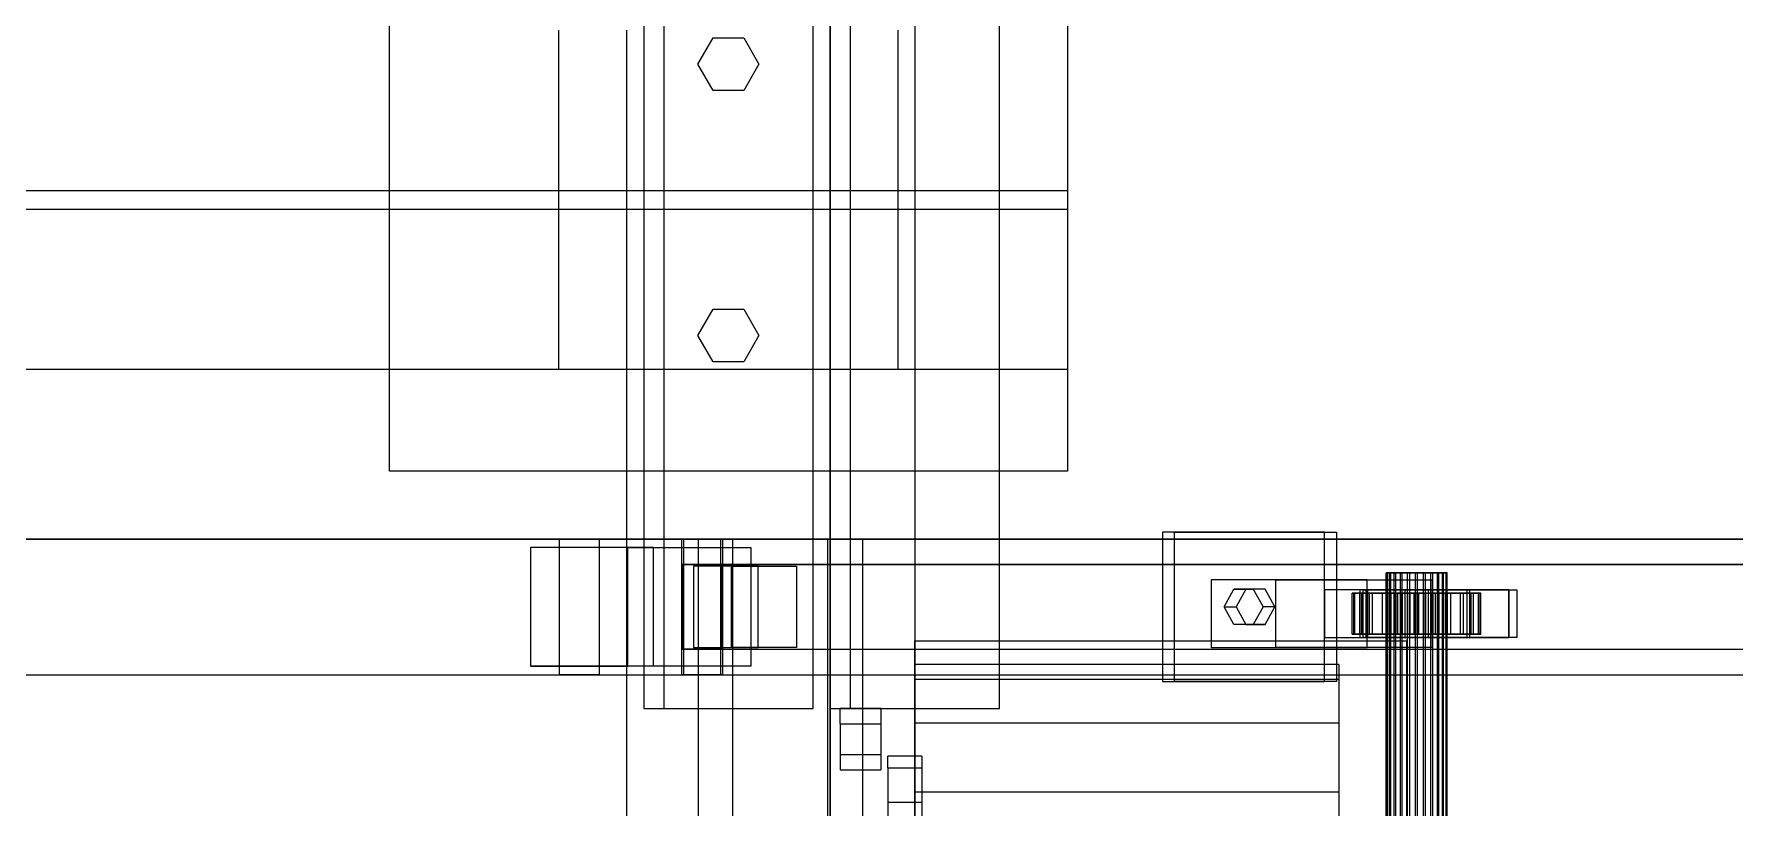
# Model space of a CAD drawing. Header units: millimetres. Extents: x -1970 to 34302, y -65268 to 6837.
# Drawn here: x 16510 to 17011, y -17629 to -17401 of the extents above; entities that cross this region are included whole.
import ezdxf

# ---------------------------------------------------------------- set-up
doc = ezdxf.new("R2010")
doc.units = ezdxf.units.MM
doc.layers.add('superior_C02', color=7, linetype='Continuous', lineweight=0)
doc.layers.add('superior_mezcladora', color=7, linetype='Continuous', lineweight=0)

msp = doc.modelspace()

# ---------------------------------------------------------------- linework, layer by layer
at = {"layer": 'superior_C02'}
for p, q in [((16664.683, -17550), (16094.515, -17550)), ((16106.206, -17550), (16676.374, -17550)), ((16701.243, -17550), (16118.215, -17550)), ((16129.269, -17550), (16712.297, -17550)), ((16664.683, -17550), (16676.374, -17550)), ((16664.683, -17590), (16664.683, -17550)), ((17812.288, -17550), (16664.683, -17550)), ((16676.374, -17550), (16676.374, -17590)), ((16676.374, -17550), (17823.979, -17550)), ((16700.787, -17550), (16712.752, -17550)), ((16700.787, -17590), (16700.787, -17550)), ((17867.681, -17550), (16700.787, -17550)), ((16701.243, -17550), (16701.243, -17590)), ((16712.297, -17550), (16701.243, -17550)), ((16743.876, -17550), (16705.623, -17550)), ((16705.623, -17550), (16705.623, -18450)), ((16715.852, -17550), (16705.623, -17550)), ((16712.297, -17590), (16712.297, -17550)), ((16712.752, -17550), (16712.752, -17590)), ((16712.752, -17550), (17879.647, -17550)), ((16715.852, -18450), (16715.852, -17550)), ((16715.852, -17550), (16754.105, -17550)), ((16743.876, -18450), (16743.876, -17550)), ((16743.876, -17550), (16754.105, -17550)), ((16754.105, -17550), (16754.105, -18450)), ((16890.381, -17548), (16842.564, -17548)), ((16842.564, -17548), (16842.564, -17592)), ((16846.071, -17548), (16842.564, -17548)), ((16846.071, -17592), (16846.071, -17548)), ((16846.071, -17548), (16893.888, -17548)), ((16890.381, -17592), (16890.381, -17548)), ((16890.381, -17548), (16893.888, -17548)), ((16893.888, -17548), (16893.888, -17592)), ((16684.874, -17552.5), (16656.184, -17552.5)), ((16656.184, -17552.5), (16656.184, -17587.5)), ((16692.425, -17552.5), (16656.184, -17552.5)), ((16684.874, -17587.5), (16684.874, -17552.5)), ((16684.874, -17552.5), (16721.115, -17552.5)), ((16692.425, -17587.5), (16692.425, -17552.5)), ((16692.425, -17552.5), (16721.115, -17552.5)), ((16721.115, -17552.5), (16721.115, -17587.5)), ((16700.934, -17557.5), (16712.605, -17557.5)), ((16700.934, -17582.5), (16700.934, -17557.5)), ((17812.298, -17557.5), (16700.934, -17557.5)), ((16723.347, -17558), (16704.221, -17558)), ((16704.221, -17558), (16704.221, -17582)), ((16715.478, -17558), (16704.221, -17558)), ((16712.605, -17557.5), (16712.605, -17582.5)), ((16712.605, -17557.5), (17823.969, -17557.5)), ((16715.478, -17582), (16715.478, -17558)), ((16715.478, -17558), (16734.605, -17558)), ((16723.347, -17582), (16723.347, -17558)), ((16723.347, -17558), (16734.605, -17558)), ((16734.605, -17558), (16734.605, -17582)), ((16908.726, -17560), (16908.501, -17560)), ((16908.501, -17560), (16908.888, -17560)), ((16908.501, -18440), (16908.501, -17560)), ((16909.549, -17560), (16908.726, -17560)), ((16908.726, -18440), (16908.726, -17560)), ((16908.888, -17560), (16909.862, -17560)), ((16908.888, -18440), (16908.888, -17560)), ((16910.914, -17560), (16909.549, -17560)), ((16909.549, -18440), (16909.549, -17560)), ((16909.862, -17560), (16911.356, -17560)), ((16909.862, -18440), (16909.862, -17560)), ((16912.727, -17560), (16910.914, -17560)), ((16910.914, -18440), (16910.914, -17560)), ((16911.356, -17560), (16913.269, -17560)), ((16911.356, -18440), (16911.356, -17560)), ((16914.865, -17560), (16912.727, -17560)), ((16912.727, -18440), (16912.727, -17560)), ((16913.269, -17560), (16915.47, -17560)), ((16913.269, -18440), (16913.269, -17560)), ((16917.182, -17560), (16914.865, -17560)), ((16914.865, -18440), (16914.865, -17560)), ((16915.47, -17560), (16917.808, -17560)), ((16915.47, -18440), (16915.47, -17560)), ((16919.521, -17560), (16917.182, -17560)), ((16917.182, -18440), (16917.182, -17560)), ((16917.808, -17560), (16920.126, -17560)), ((16917.808, -18440), (16917.808, -17560)), ((16921.721, -17560), (16919.521, -17560)), ((16919.521, -18440), (16919.521, -17560)), ((16920.126, -17560), (16922.264, -17560)), ((16920.126, -18440), (16920.126, -17560)), ((16923.634, -17560), (16921.721, -17560)), ((16921.721, -18440), (16921.721, -17560)), ((16922.264, -17560), (16924.077, -17560)), ((16922.264, -18440), (16922.264, -17560)), ((16925.128, -17560), (16923.634, -17560)), ((16923.634, -18440), (16923.634, -17560)), ((16924.077, -17560), (16925.441, -17560)), ((16924.077, -18440), (16924.077, -17560)), ((16926.102, -17560), (16925.128, -17560)), ((16925.128, -18440), (16925.128, -17560)), ((16925.441, -17560), (16926.264, -17560)), ((16925.441, -18440), (16925.441, -17560)), ((16926.49, -17560), (16926.102, -17560)), ((16926.102, -17560), (16926.102, -18440)), ((16926.264, -17560), (16926.49, -17560)), ((16926.264, -18440), (16926.264, -17560)), ((16926.49, -18440), (16926.49, -17560)), ((16876.036, -17562), (16856.909, -17562)), ((16856.909, -17562), (16856.909, -17582)), ((16902.963, -17562), (16856.909, -17562)), ((16860.734, -17570), (16863.603, -17564.804)), ((16863.603, -17564.804), (16869.342, -17564.804)), ((16867.111, -17564.804), (16863.603, -17564.804)), ((16867.111, -17564.804), (16864.242, -17570)), ((16872.849, -17564.804), (16867.111, -17564.804)), ((16869.342, -17564.804), (16872.211, -17570)), ((16872.849, -17564.804), (16869.342, -17564.804)), ((16875.718, -17570), (16872.849, -17564.804)), ((16876.036, -17582), (16876.036, -17562)), ((16876.036, -17562), (16922.09, -17562)), ((16901.794, -17565), (16890.318, -17565)), ((16890.318, -17565), (16890.318, -17579)), ((16902.593, -17565), (16890.318, -17565)), ((16944.752, -17565), (16900.76, -17565)), ((16900.76, -17565), (16900.76, -17579)), ((16903.098, -17565), (16900.76, -17565)), ((16901.794, -17579), (16901.794, -17565)), ((16901.794, -17565), (16914.069, -17565)), ((16902.593, -17579), (16902.593, -17565)), ((16902.593, -17565), (16914.069, -17565)), ((16902.963, -17582), (16902.963, -17562)), ((16902.963, -17562), (16922.09, -17562)), ((16903.098, -17579), (16903.098, -17565)), ((16903.098, -17565), (16947.09, -17565)), ((16914.069, -17565), (16914.069, -17579)), ((16932.397, -17565), (16920.921, -17565)), ((16920.921, -17565), (16920.921, -17579)), ((16933.196, -17565), (16920.921, -17565)), ((16922.09, -17562), (16922.09, -17582)), ((16932.397, -17579), (16932.397, -17565)), ((16932.397, -17565), (16944.672, -17565)), ((16933.196, -17579), (16933.196, -17565)), ((16933.196, -17565), (16944.672, -17565)), ((16944.672, -17565), (16944.672, -17579)), ((16944.752, -17579), (16944.752, -17565)), ((16944.752, -17565), (16947.09, -17565)), ((16947.09, -17565), (16947.09, -17579)), ((16863.603, -17575.196), (16860.734, -17570)), ((16860.734, -17570), (16864.242, -17570)), ((16864.242, -17570), (16867.111, -17575.196)), ((16872.211, -17570), (16869.342, -17575.196)), ((16875.718, -17570), (16872.211, -17570)), ((16872.849, -17575.196), (16875.718, -17570)), ((16898.983, -17566), (16898.507, -17566)), ((16898.507, -17566), (16908.501, -17566)), ((16898.507, -17578), (16898.507, -17566)), ((16898.507, -17566), (16899.325, -17566)), ((16900.72, -17566), (16898.983, -17566)), ((16898.983, -17566), (16908.726, -17566)), ((16898.983, -17578), (16898.983, -17566)), ((16899.325, -17566), (16908.888, -17566)), ((16899.325, -17578), (16899.325, -17566)), ((16899.325, -17566), (16901.381, -17566)), ((16903.601, -17566), (16900.72, -17566)), ((16900.72, -17566), (16909.549, -17566)), ((16900.72, -17578), (16900.72, -17566)), ((16901.381, -17566), (16909.862, -17566)), ((16901.381, -17578), (16901.381, -17566)), ((16901.381, -17566), (16904.536, -17566)), ((16907.429, -17566), (16903.601, -17566)), ((16903.601, -17566), (16910.914, -17566)), ((16903.601, -17578), (16903.601, -17566)), ((16904.536, -17566), (16911.356, -17566)), ((16904.536, -17578), (16904.536, -17566)), ((16904.536, -17566), (16908.573, -17566)), ((16911.942, -17566), (16907.429, -17566)), ((16907.429, -17566), (16912.727, -17566)), ((16907.429, -17578), (16907.429, -17566)), ((16908.501, -17566), (16908.726, -17566)), ((16908.501, -17566), (16908.501, -17578)), ((16908.888, -17566), (16908.501, -17566)), ((16908.573, -17566), (16913.269, -17566)), ((16908.573, -17578), (16908.573, -17566)), ((16908.573, -17566), (16913.219, -17566)), ((16908.726, -17566), (16909.549, -17566)), ((16908.726, -17566), (16908.726, -17578)), ((16908.888, -17566), (16908.888, -17578)), ((16909.862, -17566), (16908.888, -17566)), ((16909.549, -17566), (16910.914, -17566)), ((16909.549, -17566), (16909.549, -17578)), ((16909.862, -17566), (16909.862, -17578)), ((16911.356, -17566), (16909.862, -17566)), ((16910.914, -17566), (16912.727, -17566)), ((16910.914, -17566), (16910.914, -17578)), ((16911.356, -17566), (16911.356, -17578)), ((16913.269, -17566), (16911.356, -17566)), ((16916.834, -17566), (16911.942, -17566)), ((16911.942, -17566), (16914.865, -17566)), ((16911.942, -17578), (16911.942, -17566)), ((16912.727, -17566), (16914.865, -17566)), ((16912.727, -17566), (16912.727, -17578)), ((16913.219, -17566), (16915.47, -17566)), ((16913.219, -17578), (16913.219, -17566)), ((16913.219, -17566), (16918.156, -17566)), ((16913.269, -17566), (16913.269, -17578)), ((16915.47, -17566), (16913.269, -17566)), ((16914.865, -17566), (16917.182, -17566)), ((16914.865, -17566), (16914.865, -17578)), ((16915.47, -17566), (16915.47, -17578)), ((16917.808, -17566), (16915.47, -17566)), ((16921.771, -17566), (16916.834, -17566)), ((16916.834, -17566), (16917.182, -17566)), ((16916.834, -17578), (16916.834, -17566)), ((16917.182, -17566), (16919.521, -17566)), ((16917.182, -17566), (16917.182, -17578)), ((16918.156, -17566), (16917.808, -17566)), ((16917.808, -17566), (16917.808, -17578)), ((16920.126, -17566), (16917.808, -17566)), ((16918.156, -17578), (16918.156, -17566)), ((16918.156, -17566), (16923.048, -17566)), ((16921.771, -17566), (16919.521, -17566)), ((16919.521, -17566), (16921.721, -17566)), ((16919.521, -17566), (16919.521, -17578)), ((16923.048, -17566), (16920.126, -17566)), ((16920.126, -17566), (16920.126, -17578)), ((16922.264, -17566), (16920.126, -17566)), ((16926.417, -17566), (16921.721, -17566)), ((16921.721, -17566), (16923.634, -17566)), ((16921.721, -17566), (16921.721, -17578)), ((16926.417, -17566), (16921.771, -17566)), ((16921.771, -17578), (16921.771, -17566)), ((16927.562, -17566), (16922.264, -17566)), ((16922.264, -17566), (16922.264, -17578)), ((16924.077, -17566), (16922.264, -17566)), ((16923.048, -17578), (16923.048, -17566)), ((16923.048, -17566), (16927.562, -17566)), ((16930.455, -17566), (16923.634, -17566)), ((16923.634, -17566), (16925.128, -17566)), ((16923.634, -17566), (16923.634, -17578)), ((16931.389, -17566), (16924.077, -17566)), ((16924.077, -17566), (16924.077, -17578)), ((16925.441, -17566), (16924.077, -17566)), ((16933.609, -17566), (16925.128, -17566)), ((16925.128, -17566), (16926.102, -17566)), ((16925.128, -17566), (16925.128, -17578)), ((16934.27, -17566), (16925.441, -17566)), ((16925.441, -17566), (16925.441, -17578)), ((16926.264, -17566), (16925.441, -17566)), ((16926.102, -17566), (16935.666, -17566)), ((16926.102, -17578), (16926.102, -17566)), ((16926.102, -17566), (16926.49, -17566)), ((16936.008, -17566), (16926.264, -17566)), ((16926.264, -17566), (16926.264, -17578)), ((16926.49, -17566), (16926.264, -17566)), ((16930.455, -17566), (16926.417, -17566)), ((16926.417, -17578), (16926.417, -17566)), ((16936.484, -17566), (16926.49, -17566)), ((16926.49, -17566), (16926.49, -17578)), ((16927.562, -17578), (16927.562, -17566)), ((16927.562, -17566), (16931.389, -17566)), ((16933.609, -17566), (16930.455, -17566)), ((16930.455, -17578), (16930.455, -17566)), ((16931.389, -17578), (16931.389, -17566)), ((16931.389, -17566), (16934.27, -17566)), ((16935.666, -17566), (16933.609, -17566)), ((16933.609, -17578), (16933.609, -17566)), ((16934.27, -17578), (16934.27, -17566)), ((16934.27, -17566), (16936.008, -17566)), ((16935.666, -17566), (16935.666, -17578)), ((16936.484, -17566), (16935.666, -17566)), ((16936.008, -17578), (16936.008, -17566)), ((16936.008, -17566), (16936.484, -17566)), ((16936.484, -17578), (16936.484, -17566)), ((16869.342, -17575.196), (16863.603, -17575.196)), ((16867.111, -17575.196), (16863.603, -17575.196)), ((16867.111, -17575.196), (16872.849, -17575.196)), ((16872.849, -17575.196), (16869.342, -17575.196)), ((16890.318, -17579), (16901.794, -17579)), ((16890.318, -17579), (16902.593, -17579)), ((16908.501, -17578), (16898.507, -17578)), ((16898.507, -17578), (16898.983, -17578)), ((16899.325, -17578), (16898.507, -17578)), ((16908.726, -17578), (16898.983, -17578)), ((16898.983, -17578), (16900.72, -17578)), ((16908.888, -17578), (16899.325, -17578)), ((16901.381, -17578), (16899.325, -17578)), ((16909.549, -17578), (16900.72, -17578)), ((16900.72, -17578), (16903.601, -17578)), ((16900.76, -17579), (16944.752, -17579)), ((16900.76, -17579), (16903.098, -17579)), ((16909.862, -17578), (16901.381, -17578)), ((16904.536, -17578), (16901.381, -17578)), ((16914.069, -17579), (16901.794, -17579)), ((16914.069, -17579), (16902.593, -17579)), ((16947.09, -17579), (16903.098, -17579)), ((16910.914, -17578), (16903.601, -17578)), ((16903.601, -17578), (16907.429, -17578)), ((16911.356, -17578), (16904.536, -17578)), ((16908.573, -17578), (16904.536, -17578)), ((16912.727, -17578), (16907.429, -17578)), ((16907.429, -17578), (16911.942, -17578)), ((16908.726, -17578), (16908.501, -17578)), ((16908.501, -17578), (16908.888, -17578)), ((16913.269, -17578), (16908.573, -17578)), ((16913.219, -17578), (16908.573, -17578)), ((16909.549, -17578), (16908.726, -17578)), ((16908.888, -17578), (16909.862, -17578)), ((16910.914, -17578), (16909.549, -17578)), ((16909.862, -17578), (16911.356, -17578)), ((16912.727, -17578), (16910.914, -17578)), ((16911.356, -17578), (16913.269, -17578)), ((16914.865, -17578), (16911.942, -17578)), ((16911.942, -17578), (16916.834, -17578)), ((16914.865, -17578), (16912.727, -17578)), ((16915.47, -17578), (16913.219, -17578)), ((16918.156, -17578), (16913.219, -17578)), ((16913.269, -17578), (16915.47, -17578)), ((16917.182, -17578), (16914.865, -17578)), ((16915.47, -17578), (16917.808, -17578)), ((16917.182, -17578), (16916.834, -17578)), ((16916.834, -17578), (16921.771, -17578)), ((16919.521, -17578), (16917.182, -17578)), ((16917.808, -17578), (16918.156, -17578)), ((16917.808, -17578), (16920.126, -17578)), ((16923.048, -17578), (16918.156, -17578)), ((16921.721, -17578), (16919.521, -17578)), ((16919.521, -17578), (16921.771, -17578)), ((16920.126, -17578), (16923.048, -17578)), ((16920.126, -17578), (16922.264, -17578)), ((16920.921, -17579), (16932.397, -17579)), ((16920.921, -17579), (16933.196, -17579)), ((16923.634, -17578), (16921.721, -17578)), ((16921.721, -17578), (16926.417, -17578)), ((16921.771, -17578), (16926.417, -17578)), ((16922.264, -17578), (16927.562, -17578)), ((16922.264, -17578), (16924.077, -17578)), ((16927.562, -17578), (16923.048, -17578)), ((16925.128, -17578), (16923.634, -17578)), ((16923.634, -17578), (16930.455, -17578)), ((16924.077, -17578), (16931.389, -17578)), ((16924.077, -17578), (16925.441, -17578)), ((16926.102, -17578), (16925.128, -17578)), ((16925.128, -17578), (16933.609, -17578)), ((16925.441, -17578), (16934.27, -17578)), ((16925.441, -17578), (16926.264, -17578)), ((16935.666, -17578), (16926.102, -17578)), ((16926.49, -17578), (16926.102, -17578)), ((16926.264, -17578), (16936.008, -17578)), ((16926.264, -17578), (16926.49, -17578)), ((16926.417, -17578), (16930.455, -17578)), ((16926.49, -17578), (16936.484, -17578)), ((16931.389, -17578), (16927.562, -17578)), ((16930.455, -17578), (16933.609, -17578)), ((16934.27, -17578), (16931.389, -17578)), ((16944.672, -17579), (16932.397, -17579)), ((16944.672, -17579), (16933.196, -17579)), ((16933.609, -17578), (16935.666, -17578)), ((16936.008, -17578), (16934.27, -17578)), ((16935.666, -17578), (16936.484, -17578)), ((16936.484, -17578), (16936.008, -17578)), ((16947.09, -17579), (16944.752, -17579)), ((16712.605, -17582.5), (16700.934, -17582.5)), ((16700.934, -17582.5), (17812.298, -17582.5)), ((16704.221, -17582), (16723.347, -17582)), ((16704.221, -17582), (16715.478, -17582)), ((16712.605, -17582.5), (17823.969, -17582.5)), ((16734.605, -17582), (16715.478, -17582)), ((16734.605, -17582), (16723.347, -17582)), ((16856.909, -17582), (16876.036, -17582)), ((16856.909, -17582), (16902.963, -17582)), ((16922.09, -17582), (16876.036, -17582)), ((16922.09, -17582), (16902.963, -17582)), ((16094.515, -17590), (16664.683, -17590)), ((16106.206, -17590), (16676.374, -17590)), ((16118.215, -17590), (16701.243, -17590)), ((16129.269, -17590), (16712.297, -17590)), ((16656.184, -17587.5), (16684.874, -17587.5)), ((16692.425, -17587.5), (16656.184, -17587.5)), ((16676.374, -17590), (16664.683, -17590)), ((16664.683, -17590), (17812.288, -17590)), ((16676.374, -17590), (17823.979, -17590)), ((16721.115, -17587.5), (16684.874, -17587.5)), ((16721.115, -17587.5), (16692.425, -17587.5)), ((16712.752, -17590), (16700.787, -17590)), ((16700.787, -17590), (17867.681, -17590)), ((16701.243, -17590), (16712.297, -17590)), ((16712.752, -17590), (17879.647, -17590)), ((16842.564, -17592), (16890.381, -17592)), ((16842.564, -17592), (16846.071, -17592)), ((16893.888, -17592), (16846.071, -17592)), ((16893.888, -17592), (16890.381, -17592))]:
    msp.add_line(p, q, dxfattribs=at)
at = {"layer": 'superior_mezcladora'}
for p, q in [((16689.529, -17250), (16689.529, -17600)), ((16695.529, -17600), (16695.529, -17250)), ((16739.529, -17600), (16739.529, -17250)), ((16744.529, -17250), (16744.529, -17600)), ((16750.529, -17600), (16750.529, -17250)), ((16794.529, -17600), (16794.529, -17250)), ((16744.529, -18650), (16744.529, -17350)), ((16769.529, -17350), (16769.529, -18650)), ((16614.529, -17530), (16614.529, -17370)), ((16814.529, -17370), (16814.529, -17530)), ((16744.529, -18625), (16744.529, -17375)), ((16744.529, -17375), (16744.529, -17850)), ((16769.529, -17375), (16769.529, -18625)), ((16664.529, -17500), (16664.529, -17400)), ((16684.529, -18600), (16684.529, -17400)), ((16705.529, -17410), (16710.029, -17402.206)), ((16710.029, -17402.206), (16719.029, -17402.206)), ((16719.029, -17402.206), (16723.529, -17410)), ((16744.529, -17400), (16744.529, -18600)), ((16764.529, -17400), (16764.529, -17500)), ((16814.529, -17400), (16814.529, -17500)), ((16710.029, -17417.794), (16705.529, -17410)), ((16723.529, -17410), (16719.029, -17417.794)), ((16719.029, -17417.794), (16710.029, -17417.794)), ((10494.529, -17447.2), (16814.529, -17447.2)), ((16814.529, -17447.2), (16814.529, -17452.8)), ((16814.529, -17452.8), (10494.529, -17452.8)), ((16705.529, -17490), (16710.029, -17482.206)), ((16710.029, -17482.206), (16719.029, -17482.206)), ((16719.029, -17482.206), (16723.529, -17490)), ((16710.029, -17497.794), (16705.529, -17490)), ((16723.529, -17490), (16719.029, -17497.794)), ((16719.029, -17497.794), (16710.029, -17497.794)), ((16814.529, -17500), (10494.529, -17500)), ((16764.529, -17500), (16664.529, -17500)), ((16814.529, -17530), (16614.529, -17530)), ((16769.529, -17850), (16769.529, -17580)), ((16769.529, -17580), (16914.529, -17580)), ((16914.529, -17580), (16914.529, -17850)), ((16769.529, -17591.361), (16769.529, -17587)), ((16894.529, -17587), (16769.529, -17587)), ((16894.529, -17587), (16894.529, -17591.361)), ((16769.529, -17591.361), (16769.529, -17604.149)), ((16769.529, -17591.361), (16894.529, -17591.361)), ((16894.529, -17591.361), (16894.529, -17604.149)), ((16689.529, -17600), (16739.529, -17600)), ((16689.529, -17600), (16695.529, -17600)), ((16744.529, -17600), (16794.529, -17600)), ((16744.529, -17600), (16750.529, -17600)), ((16747.529, -17604.5), (16747.529, -17600)), ((16759.529, -17600), (16747.529, -17600)), ((16759.529, -17600), (16759.529, -17604.5)), ((16747.529, -17604.5), (16747.529, -17613.5)), ((16747.529, -17604.5), (16759.529, -17604.5)), ((16759.529, -17604.5), (16759.529, -17613.5)), ((16769.529, -17604.149), (16769.529, -17624.49)), ((16769.529, -17604.149), (16894.529, -17604.149)), ((16894.529, -17604.149), (16894.529, -17624.49)), ((16747.529, -17613.5), (16747.529, -17618)), ((16747.529, -17613.5), (16759.529, -17613.5)), ((16759.529, -17613.5), (16759.529, -17618)), ((16761.529, -17617.441), (16761.529, -17614)), ((16771.529, -17614), (16761.529, -17614)), ((16771.529, -17614), (16771.529, -17617.441)), ((16747.529, -17618), (16759.529, -17618)), ((16761.529, -17617.441), (16761.529, -17627.531)), ((16761.529, -17617.441), (16771.529, -17617.441)), ((16771.529, -17617.441), (16771.529, -17627.531)), ((16769.529, -17624.49), (16769.529, -17651)), ((16769.529, -17624.49), (16894.529, -17624.49)), ((16894.529, -17624.49), (16894.529, -17651)), ((16761.529, -17627.531), (16761.529, -17643.582)), ((16761.529, -17627.531), (16771.529, -17627.531)), ((16771.529, -17627.531), (16771.529, -17643.582))]:
    msp.add_line(p, q, dxfattribs=at)

doc.saveas('drawing.dxf')
